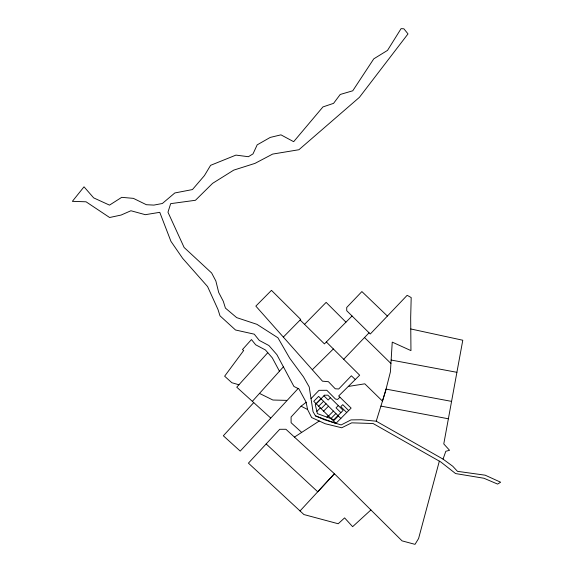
<?xml version="1.0" encoding="UTF-8"?>
<svg xmlns="http://www.w3.org/2000/svg" width="573" height="573" viewBox="0 0 573 573"><rect width="100%" height="100%" fill="white"/><g stroke="black" fill="none" stroke-linecap="round" stroke-linejoin="round"><path stroke-width="0.86" d="M439.341 461.143L418.584 538.548L415.024 544.35L402.053 540.869L334.424 473.749L285.913 429.277L279.717 429.292L248.417 463.142L303.926 514.554L338.206 523.751L344.602 517.892L352.631 526.673L370.903 509.956M376.225 421.184L361.284 419.758L351.005 419.902L341.128 424.944L324.117 419.651L315.487 415.876L313.051 411.708L309.212 386.954L303.432 376.805L289.702 358.211L277.919 337.769L256.926 324.325L236.685 317.628L225.425 308.102L223.305 301.312L218.707 292.488L215.856 280.978L211.623 272.97L184.134 247.493L167.975 212.225L170.668 203.651L195.457 200.278L212.597 183.346L233.734 170.124L254.964 163.391L272.633 154.087L298.913 149.732L359.407 97.338L408.012 33.9L403.872 28.793L401.071 28.65L387.527 50.374L373.775 58.847L352.753 90.792L340.226 94.466L333.565 103.355L322.95 106.922L293.663 141.689L280.956 134.848L270.255 137.413L257.184 144.854L253.001 153.893L248.396 156.716L235.947 155.104L210.606 165.325L204.418 175.617L192.456 189.563L174.815 192.965L162.352 203.501L153.886 205.098L146.38 204.711L133.394 198.365L121.727 197.334L109.5 205.127L93.678 197.886L84.023 186.812L72.37 201.338L86.043 201.796L109.615 217.504L121.096 215.054L130.923 210.749L145.327 214.689L159.767 212.325L170.94 241.34L182.622 258.308L207.576 286.564L217.969 309.434L219.996 315.83L235.51 329.991L254.24 334.166L259.275 340.405L268.923 345.533L276.895 354.666L293.935 386.46L298.898 388.902L306.125 402.167L307.565 409.494L311.64 417.538L325.199 423.734L341.701 427.773L351.707 422.838L373.087 423.519L440.802 461.974L455.578 473.563L483.934 478.254L497.6 484.085L500.63 482.215L485.195 475.196L457.469 471.335L452.77 466.264L443.058 459.123L376.225 421.184L385.407 391.645L390.399 371.956L392.247 342.124L410.956 350.612L410.676 317.628L411.192 297.559L407.152 295.317L370.28 334.009L346.729 310.724L346.715 307.465L361.892 291.571L387.391 316.06M443.058 459.123L445.808 451.28L449.561 450.299L443.774 443.925L462.783 340.233L410.805 328.966M267.777 352.682L236.756 387.19L270.621 417.932M252.349 401.351L283.406 366.813M253.732 402.604L223.341 435.774L240.223 451.101L298.139 388.53M306.154 402.325L301.076 406.193L291.091 416.994L291.105 422.716L301.677 432.407M300.023 510.951L334.424 473.749L317.743 491.792L266.159 443.946M343.707 359.285L369.026 332.827M311.017 398.622L319.025 390.328L326.796 390.277L335.52 399.087L337.676 399.395L339.904 397.196M283.334 337.089L300.71 319.419L271.466 290.353L255.845 306.111L322.47 381.181L328.422 381.697L335.248 388.781L338.715 388.988L351.371 375.795L355.289 379.527M352.051 316.01L324.433 343.893L304.55 324.347L326.152 302.372L345.949 322.169M316.203 403.772L321.102 398.837M318.667 406.221L323.566 401.286M316.862 411.378L320.321 407.904M330.413 397.748L328.157 400.011L323.924 395.807M321.131 408.671L326.03 403.736M323.58 411.142L328.501 406.185L318.638 396.387L313.739 401.315L335.928 423.368L351.113 408.091L338.657 395.986L359.658 375.2L326.345 341.959M326.846 417.115L328.207 415.74M338.299 405.584L336.05 407.854L340.885 412.66M328.508 416.041L333.429 411.085L340.828 418.44M330.993 418.469L335.893 413.534M333.465 420.919L338.364 415.984M312.314 369.735L333.357 348.957M294.443 437.092L319.254 421.019M348.298 386.446L364.8 383.824L382.47 401.1L386.052 389.103L451.574 401.387M286.708 400.377L272.898 400.026L259.483 393.415M391.137 360.037L456.903 372.314M380.916 406.099L448.387 418.784M238.927 384.77L231.836 382.721L224.637 376.196L243.704 350.475L242.458 349.573L251.454 339.567L255.665 344.788L265.406 349.96L272.29 357.846L279.452 371.211M315.487 415.876L335.878 423.418M301.076 406.193L307.565 409.494M364.521 337.533L390.922 363.475M300.137 319.999L304.55 324.347M348.663 410.547L342.747 404.667L340.792 406.637L346.708 412.517M328.479 406.207L333.407 411.106M324.519 395.205L315.265 404.517L317.385 413.613L333.88 419.708L343.141 410.39L327.835 395.184L324.519 395.205"/></g></svg>
